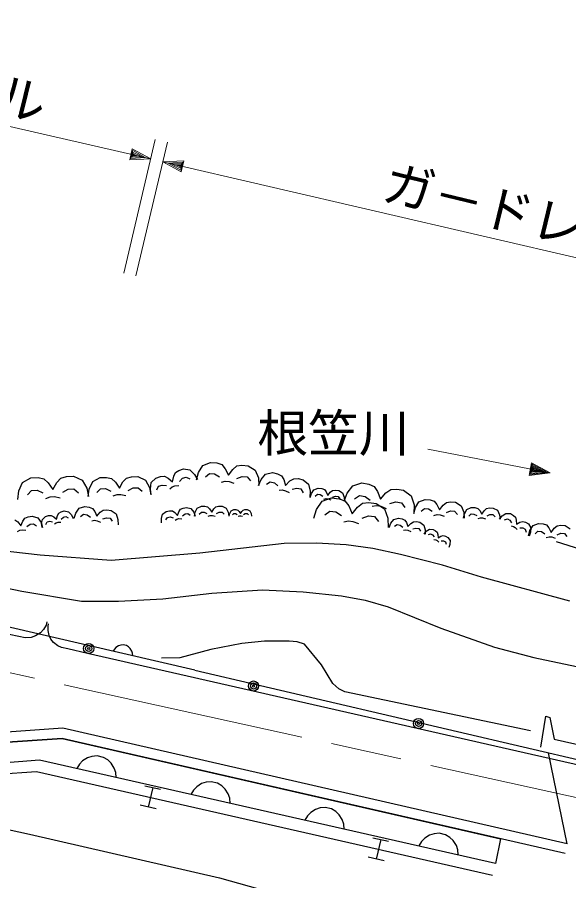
# Model space of a CAD drawing. Units: millimetres, scale not verified. Extents: x 40000 to 680000, y 20000 to 380000.
# Drawn here: x 104102 to 131294, y 271691 to 314249 of the extents above; entities that cross this region are included whole.
import ezdxf
from ezdxf.enums import TextEntityAlignment as Align

# ---------------------------------------------------------------- set-up
doc = ezdxf.new("R2010")
doc.units = ezdxf.units.MM
doc.header["$LTSCALE"] = 1000
doc.linetypes.add('CHAIN', pattern=[18.5, 12, -1.5, 3.5, -1.5])
for name, color, linetype, lineweight in [('S-BGD', 7, 'Continuous', 25), ('S-BMK', 2, 'CHAIN', 13), ('S-STR-HTXT', 7, 'Continuous', 13), ('S-STR-STR1', 1, 'Continuous', 25)]:
    doc.layers.add(name, color=color, linetype=linetype, lineweight=lineweight)
doc.styles.add('ＭＳ ゴシック', font='')
doc.styles.get('ＭＳ ゴシック').set_extended_font_data('MS Gothic')

msp = doc.modelspace()

# ---------------------------------------------------------------- linework, layer by layer
at = {"layer": 'S-BGD'}
for p, q in [((112074, 291915), (112301, 291990)), ((112301, 291990), (112619, 291945)), ((113032, 291810), (113251, 292160)), ((113251, 292160), (113637, 292310)), ((113637, 292310), (113945, 292283)), ((113945, 292283), (114186, 292199)), ((114186, 292199), (114354, 291999)), ((114354, 291999), (114511, 291677)), ((114511, 291677), (114724, 291966)), ((114724, 291966), (114926, 292133)), ((114926, 292133), (115178, 292172)), ((115178, 292172), (115486, 292144)), ((115486, 292144), (115839, 291927)), ((104368, 291325), (104779, 291549)), ((104779, 291549), (105128, 291563)), ((105128, 291563), (105410, 291505)), ((106046, 291322), (106247, 291538)), ((106247, 291538), (106524, 291618)), ((106524, 291618), (106873, 291632)), ((106873, 291632), (107300, 291441)), ((107827, 291364), (108193, 291559)), ((108193, 291559), (108502, 291569)), ((108502, 291569), (108751, 291515)), ((109313, 291347), (109493, 291537)), ((109493, 291537), (109739, 291605)), ((109739, 291605), (110048, 291614)), ((110048, 291614), (110425, 291441)), ((110710, 291314), (110937, 291539)), ((110937, 291539), (111165, 291614)), ((111165, 291614), (111362, 291630)), ((111362, 291630), (111543, 291539)), ((111543, 291539), (111755, 291359)), ((111755, 291359), (111816, 291630)), ((111816, 291630), (111907, 291810)), ((111907, 291810), (112074, 291915)), ((112255, 291524), (112437, 291584)), ((112437, 291584), (112619, 291494)), ((112619, 291945), (112846, 291720)), ((112846, 291720), (112982, 291464)), ((112937, 291449), (113032, 291810)), ((113385, 291594), (113587, 291760)), ((113587, 291760), (113833, 291738)), ((113833, 291738), (114069, 291594)), ((114931, 291516), (115189, 291616)), ((115189, 291616), (115435, 291594)), ((115435, 291594), (115604, 291394)), ((115839, 291927), (115990, 291544)), ((115990, 291544), (116018, 291171)), ((116121, 291462), (116344, 291727)), ((116344, 291727), (116683, 291806)), ((116683, 291806), (116935, 291747)), ((116935, 291747), (117126, 291649)), ((117126, 291649), (117241, 291464)), ((104175, 290901), (104368, 291325)), ((105410, 291505), (105627, 291305)), ((105627, 291305), (105851, 290968)), ((105851, 290968), (106046, 291322)), ((107300, 291441), (107526, 291034)), ((107653, 290991), (107827, 291364)), ((108751, 291515), (108942, 291336)), ((108942, 291336), (109137, 291035)), ((109137, 291035), (109313, 291347)), ((110425, 291441), (110621, 291079)), ((110665, 290998), (110710, 291314)), ((110983, 290953), (111074, 291134)), ((111074, 291134), (111255, 291194)), ((111255, 291194), (111468, 291164)), ((111619, 291013), (111740, 291104)), ((111740, 291104), (111877, 291149)), ((111877, 291149), (112074, 291164)), ((112104, 291374), (112255, 291524)), ((114169, 291338), (114360, 291382)), ((114360, 291382), (114545, 291366)), ((114545, 291366), (114786, 291282)), ((115999, 291173), (116121, 291462)), ((116388, 291240), (116575, 291355)), ((116575, 291355), (116778, 291308)), ((116778, 291308), (116956, 291160)), ((117241, 291464), (117333, 291178)), ((117333, 291178), (117544, 291393)), ((117544, 291393), (117732, 291507)), ((117732, 291507), (117946, 291510)), ((117946, 291510), (118198, 291451)), ((118198, 291451), (118465, 291230)), ((118465, 291230), (118545, 290893)), ((120362, 290788), (120641, 291162)), ((120641, 291162), (121090, 291295)), ((121090, 291295), (121434, 291235)), ((121434, 291235), (121697, 291119)), ((121697, 291119), (121867, 290878)), ((104122, 290483), (104175, 290901)), ((104603, 290710), (104804, 290926)), ((104804, 290926), (105083, 290937)), ((105083, 290937), (105368, 290810)), ((106345, 290848), (106619, 290998)), ((106619, 290998), (106898, 291009)), ((106898, 291009), (107116, 290810)), ((107526, 291034), (107613, 290621)), ((107602, 290621), (107653, 290991)), ((108029, 290818), (108209, 291007)), ((108209, 291007), (108457, 291015)), ((108457, 291015), (108708, 290899)), ((108839, 290658), (109023, 290724)), ((109023, 290724), (109208, 290730)), ((109208, 290730), (109457, 290676)), ((109574, 290925), (109817, 291055)), ((109817, 291055), (110065, 291062)), ((110065, 291062), (110256, 290884)), ((110621, 291079), (110694, 290712)), ((110710, 290713), (110665, 290998)), ((117009, 290936), (117172, 290951)), ((117172, 290951), (117324, 290915)), ((117324, 290915), (117514, 290818)), ((117663, 290995), (117889, 291047)), ((117889, 291047), (118091, 291000)), ((118091, 291000), (118206, 290814)), ((118545, 290893), (118524, 290581)), ((118550, 290575), (118607, 290772)), ((118607, 290772), (118730, 290961)), ((118730, 290961), (118944, 291039)), ((118798, 290649), (118910, 290738)), ((118910, 290738), (119045, 290724)), ((118944, 291039), (119112, 291021)), ((119045, 290724), (119172, 290642)), ((119112, 291021), (119244, 290973)), ((119244, 290973), (119334, 290861)), ((119334, 290861), (119416, 290683)), ((119416, 290683), (119536, 290839)), ((119536, 290839), (119648, 290928)), ((119648, 290928), (119787, 290947)), ((119787, 290947), (119956, 290928)), ((119956, 290928), (120147, 290805)), ((120147, 290805), (120225, 290593)), ((120221, 290391), (120362, 290788)), ((120738, 290512), (120981, 290680)), ((120981, 290680), (121256, 290632)), ((121867, 290878), (122013, 290501)), ((122013, 290501), (122280, 290806)), ((122280, 290806), (122523, 290975)), ((122523, 290975), (122810, 290995)), ((122810, 290995), (123154, 290935)), ((123154, 290935), (123531, 290658)), ((105519, 290538), (105725, 290616)), ((105725, 290616), (105935, 290624)), ((105935, 290624), (106217, 290566)), ((118861, 289990), (119135, 290398)), ((119135, 290398), (119603, 290562)), ((119225, 290501), (119330, 290523)), ((119330, 290523), (119431, 290512)), ((119431, 290512), (119562, 290463)), ((119603, 290562), (119969, 290517)), ((119645, 290590), (119787, 290642)), ((119787, 290642), (119922, 290627)), ((119922, 290627), (120012, 290515)), ((119969, 290517), (120253, 290408)), ((120225, 290593), (120237, 290389)), ((120253, 290408), (120445, 290162)), ((120885, 290108), (121132, 290298)), ((121132, 290298), (121435, 290335)), ((121256, 290632), (121507, 290448)), ((121435, 290335), (121801, 290289)), ((121801, 290289), (122213, 290017)), ((122471, 290280), (122770, 290369)), ((122770, 290369), (123045, 290321)), ((123045, 290321), (123216, 290080)), ((123531, 290658), (123665, 290213)), ((123731, 290084), (123908, 290365)), ((123908, 290365), (124221, 290485)), ((124221, 290485), (124469, 290462)), ((124469, 290462), (124663, 290394)), ((124663, 290394), (124798, 290232)), ((125096, 290204), (125259, 290338)), ((125259, 290338), (125463, 290369)), ((125463, 290369), (125711, 290346)), ((125711, 290346), (125995, 290170)), ((106149, 289805), (106262, 289871)), ((106262, 289871), (106415, 289916)), ((106415, 289916), (106626, 289878)), ((106626, 289878), (106772, 289723)), ((106985, 289814), (107155, 290053)), ((107155, 290053), (107436, 290143)), ((107436, 290143), (107653, 290110)), ((107653, 290110), (107820, 290041)), ((107820, 290041), (107930, 289892)), ((107930, 289892), (108027, 289657)), ((108027, 289657), (108191, 289853)), ((108191, 289853), (108341, 289962)), ((108341, 289962), (108521, 289979)), ((108521, 289979), (108738, 289946)), ((108738, 289946), (108979, 289778)), ((111270, 289755), (111450, 289894)), ((111450, 289894), (111616, 289927)), ((111616, 289927), (111756, 289920)), ((111756, 289920), (111876, 289841)), ((111876, 289841), (112009, 289695)), ((112009, 289695), (112075, 289880)), ((112075, 289880), (112155, 289999)), ((112155, 289999), (112282, 290059)), ((112282, 290059), (112448, 290092)), ((112448, 290092), (112668, 290032)), ((112668, 290032), (112807, 289854)), ((112807, 289854), (112881, 289662)), ((112841, 289655), (112874, 289856)), ((112874, 289856), (112976, 290058)), ((112976, 290058), (113180, 290159)), ((113078, 289756), (113180, 289856)), ((113180, 290159), (113350, 290159)), ((113180, 289856), (113316, 289856)), ((113316, 289856), (113451, 289789)), ((113350, 290159), (113485, 290126)), ((113485, 290126), (113587, 290025)), ((113587, 290025), (113689, 289856)), ((113689, 289856), (113791, 290025)), ((113791, 290025), (113892, 290126)), ((113892, 290126), (114028, 290159)), ((113926, 289789), (114062, 289856)), ((114028, 290159), (114198, 290159)), ((114062, 289856), (114198, 289856)), ((114198, 290159), (114401, 290058)), ((114198, 289856), (114300, 289756)), ((114401, 290058), (114503, 289856)), ((114503, 289856), (114537, 289655)), ((114579, 289785), (114645, 289916)), ((114645, 289916), (114777, 289981)), ((114777, 289981), (114886, 289981)), ((114886, 289981), (114974, 289959)), ((114974, 289959), (115040, 289894)), ((115040, 289894), (115106, 289785)), ((115106, 289785), (115172, 289894)), ((115172, 289894), (115238, 289959)), ((115238, 289959), (115326, 289981)), ((115326, 289981), (115435, 289981)), ((115435, 289981), (115567, 289916)), ((115567, 289916), (115633, 289785)), ((118732, 289563), (118861, 289990)), ((119273, 289717), (119520, 289908)), ((119520, 289908), (119813, 289871)), ((119813, 289871), (120088, 289690)), ((120445, 290162), (120619, 289771)), ((120619, 289771), (120885, 290108)), ((121597, 290151), (121815, 290183)), ((121815, 290183), (122022, 290147)), ((122022, 290147), (122285, 290031)), ((122213, 290017), (122378, 289553)), ((123654, 289793), (123731, 290084)), ((123665, 290213), (123661, 289791)), ((124015, 289908), (124178, 290042)), ((124178, 290042), (124377, 290023)), ((124377, 290023), (124567, 289906)), ((124798, 290232), (124924, 289972)), ((124924, 289972), (125096, 290204)), ((125262, 289841), (125470, 289921)), ((125470, 289921), (125669, 289902)), ((125669, 289902), (125804, 289741)), ((125995, 290170), (126116, 289860)), ((126116, 289860), (126138, 289560)), ((126154, 289775), (126267, 289986)), ((126267, 289986), (126486, 290088)), ((126486, 290088), (126665, 290083)), ((126665, 290083), (126808, 290043)), ((126808, 290043), (126913, 289934)), ((126913, 289934), (127016, 289753)), ((127016, 289753), (127128, 289928)), ((127128, 289928), (127239, 290032)), ((127239, 290032), (127384, 290064)), ((127384, 290064), (127563, 290059)), ((127563, 290059), (127776, 289947)), ((127776, 289947), (127878, 289730)), ((103978, 289479), (104122, 289376)), ((104279, 289190), (104370, 289415)), ((104370, 289415), (104475, 289558)), ((104475, 289558), (104634, 289625)), ((104634, 289625), (104841, 289657)), ((104841, 289657), (105109, 289573)), ((105109, 289573), (105273, 289347)), ((105302, 289294), (105339, 289503)), ((105339, 289503), (105496, 289648)), ((105496, 289648), (105649, 289692)), ((105577, 289374), (105700, 289410)), ((105649, 289692), (105781, 289698)), ((105700, 289410), (105840, 289385)), ((105781, 289698), (105900, 289633)), ((105900, 289633), (106037, 289508)), ((106037, 289508), (106084, 289687)), ((106084, 289687), (106149, 289805)), ((106269, 289510), (106374, 289606)), ((106374, 289606), (106497, 289642)), ((106497, 289642), (106615, 289578)), ((106772, 289723), (106857, 289549)), ((106902, 289563), (106985, 289814)), ((107226, 289646), (107376, 289755)), ((107376, 289755), (107550, 289729)), ((107550, 289729), (107710, 289617)), ((107771, 289431), (107907, 289455)), ((107907, 289455), (108038, 289435)), ((108038, 289435), (108205, 289366)), ((108318, 289525), (108505, 289585)), ((108505, 289585), (108679, 289559)), ((108679, 289559), (108789, 289410)), ((108979, 289778), (109069, 289500)), ((109069, 289500), (109073, 289235)), ((111210, 289537), (111270, 289755)), ((111217, 289332), (111210, 289537)), ((111430, 289478), (111510, 289596)), ((111510, 289596), (111643, 289623)), ((111643, 289623), (111789, 289583)), ((111882, 289464), (111975, 289517)), ((111975, 289517), (112075, 289537)), ((112075, 289537), (112215, 289530)), ((112255, 289676), (112375, 289768)), ((112375, 289768), (112508, 289794)), ((112508, 289794), (112628, 289715)), ((113519, 289655), (113621, 289688)), ((113621, 289688), (113723, 289688)), ((113723, 289688), (113859, 289655)), ((114557, 289655), (114579, 289785)), ((114711, 289720), (114777, 289785)), ((114777, 289785), (114864, 289785)), ((114864, 289785), (114952, 289742)), ((114996, 289655), (115062, 289676)), ((115062, 289676), (115128, 289676)), ((115128, 289676), (115216, 289655)), ((115260, 289742), (115347, 289785)), ((115347, 289785), (115435, 289785)), ((115435, 289785), (115501, 289720)), ((115633, 289785), (115655, 289655)), ((120198, 289381), (120427, 289426)), ((120427, 289426), (120647, 289399)), ((120647, 289399), (120931, 289290)), ((121114, 289563), (121426, 289672)), ((121426, 289672), (121719, 289635)), ((121719, 289635), (121911, 289390)), ((122378, 289553), (122397, 289108)), ((122519, 289306), (122665, 289496)), ((122665, 289496), (122897, 289561)), ((122897, 289561), (123073, 289528)), ((123073, 289528), (123208, 289467)), ((123208, 289467), (123294, 289342)), ((124647, 289700), (124801, 289735)), ((124801, 289735), (124950, 289721)), ((124950, 289721), (125144, 289653)), ((126112, 289563), (126154, 289775)), ((126367, 289663), (126477, 289767)), ((126477, 289767), (126621, 289763)), ((126621, 289763), (126763, 289688)), ((126831, 289544), (126939, 289577)), ((126939, 289577), (127047, 289574)), ((127047, 289574), (127190, 289534)), ((127265, 289675), (127411, 289743)), ((127411, 289743), (127555, 289739)), ((127555, 289739), (127660, 289629)), ((127875, 289516), (128007, 289674)), ((127878, 289730), (127908, 289516)), ((128007, 289674), (128197, 289798)), ((128132, 289486), (128271, 289522)), ((128197, 289798), (128424, 289784)), ((128271, 289522), (128388, 289455)), ((128388, 289455), (128472, 289329)), ((128424, 289784), (128571, 289700)), ((128571, 289700), (128671, 289603)), ((128671, 289603), (128708, 289465)), ((128708, 289465), (128711, 289269)), ((128884, 289363), (129023, 289400)), ((129023, 289400), (129158, 289362)), ((104122, 289376), (104279, 289190)), ((104229, 288972), (104353, 288991)), ((104353, 288991), (104526, 288976)), ((104582, 289154), (104735, 289262)), ((104735, 289262), (104900, 289288)), ((104900, 289288), (105044, 289184)), ((105273, 289347), (105354, 289107)), ((105325, 289102), (105302, 289294)), ((105512, 289256), (105577, 289374)), ((105938, 289281), (106021, 289338)), ((106021, 289338), (106113, 289365)), ((106113, 289365), (106244, 289371)), ((122444, 289102), (122519, 289306)), ((122711, 289161), (122837, 289246)), ((122837, 289246), (122978, 289220)), ((122978, 289220), (123106, 289123)), ((123150, 288970), (123262, 288985)), ((123262, 288985), (123368, 288965)), ((123294, 289342), (123366, 289147)), ((123366, 289147), (123506, 289302)), ((123506, 289302), (123632, 289387)), ((123600, 289030), (123755, 289074)), ((123632, 289387), (123780, 289396)), ((123755, 289074), (123896, 289047)), ((123780, 289396), (123956, 289363)), ((123896, 289047), (123982, 288923)), ((123956, 289363), (124148, 289218)), ((124148, 289218), (124214, 288988)), ((124214, 288988), (124209, 288771)), ((124266, 288912), (124421, 289017)), ((124421, 289017), (124608, 289009)), ((124608, 289009), (124730, 288942)), ((128462, 289178), (128567, 289157)), ((128567, 289157), (128655, 289106)), ((128655, 289106), (128756, 289009)), ((128711, 289269), (128884, 289363)), ((128882, 289092), (129034, 289083)), ((129034, 289083), (129151, 289015)), ((129151, 289015), (129188, 288877)), ((129158, 289362), (129305, 289277)), ((129305, 289277), (129430, 289088)), ((129379, 288945), (129533, 289194)), ((129430, 289088), (129415, 288863)), ((129533, 289194), (129807, 289302)), ((129807, 289302), (130026, 289284)), ((130026, 289284), (130197, 289226)), ((130197, 289226), (130317, 289084)), ((130317, 289084), (130430, 288856)), ((130430, 288856), (130579, 289062)), ((130579, 289062), (130722, 289181)), ((130722, 289181), (130901, 289210)), ((130901, 289210), (131119, 289191)), ((131119, 289191), (131371, 289039)), ((104112, 288911), (104229, 288972)), ((123368, 288965), (123503, 288904)), ((124160, 288780), (124266, 288912)), ((124372, 288759), (124486, 288791)), ((124486, 288791), (124584, 288737)), ((124584, 288737), (124654, 288635)), ((124730, 288942), (124814, 288864)), ((124814, 288864), (124847, 288751)), ((124847, 288751), (124852, 288589)), ((124852, 288589), (124994, 288670)), ((124994, 288670), (125108, 288702)), ((125108, 288702), (125219, 288673)), ((125219, 288673), (125341, 288605)), ((125341, 288605), (125447, 288452)), ((129313, 288688), (129379, 288945)), ((129415, 288863), (129342, 288671)), ((129631, 288793), (129773, 288912)), ((129773, 288912), (129948, 288897)), ((129948, 288897), (130116, 288795)), ((130188, 288614), (130323, 288647)), ((130323, 288647), (130455, 288636)), ((130455, 288636), (130626, 288577)), ((130728, 288744), (130911, 288816)), ((130911, 288816), (131086, 288801)), ((131086, 288801), (131206, 288660)), ((124649, 288511), (124736, 288495)), ((124736, 288495), (124809, 288454)), ((124809, 288454), (124893, 288376)), ((124996, 288446), (125121, 288441)), ((125121, 288441), (125219, 288387)), ((125219, 288387), (125251, 288274)), ((125439, 288266), (125382, 288107)), ((125447, 288452), (125439, 288266)), ((105759, 283718), (95553, 286065)), ((105560, 284445), (105527, 284290)), ((105623, 284231), (105650, 284347)), ((104181, 283723), (103205, 283928)), ((105241, 283905), (105004, 283753)), ((105399, 284074), (105241, 283905)), ((105527, 284290), (105399, 284074)), ((105618, 284029), (105623, 284231)), ((105681, 283771), (105618, 284029)), ((104494, 283657), (104181, 283723)), ((104784, 283677), (104494, 283657)), ((105004, 283753), (104784, 283677)), ((105762, 283590), (105681, 283771)), ((112857, 282062), (105759, 283718)), ((105891, 283439), (105762, 283590)), ((106097, 283270), (105891, 283439)), ((106283, 283187), (106097, 283270)), ((106594, 283117), (106283, 283187)), ((107567, 282895), (106594, 283117)), ((108889, 283110), (108823, 283004)), ((108970, 283193), (108889, 283110)), ((109090, 283267), (108970, 283193)), ((109201, 283302), (109090, 283267)), ((109327, 283313), (109201, 283302)), ((109482, 283277), (109327, 283313)), ((109589, 283211), (109482, 283277)), ((109673, 283131), (109589, 283211)), ((109747, 283011), (109673, 283131)), ((128737, 278083), (107567, 282895)), ((109783, 282902), (109747, 283011)), ((109794, 282777), (109783, 282902)), ((112857, 282062), (132811, 277414)), ((129915, 278280), (130158, 279798)), ((130158, 279798), (130367, 279729)), ((130367, 279729), (130575, 278660)), ((106352, 279203), (100631, 278822)), ((131218, 273514), (106352, 279203)), ((100594, 278324), (106312, 278704)), ((106312, 278704), (100594, 278324)), ((106312, 278704), (127931, 273758)), ((131125, 273027), (106312, 278704)), ((130575, 278660), (132106, 278315)), ((144834, 274389), (128737, 278083)), ((105196, 277632), (100468, 277251)), ((127687, 272548), (105196, 277632)), ((107327, 277597), (107166, 277430)), ((107566, 277746), (107327, 277597)), ((107787, 277818), (107566, 277746)), ((108038, 277842), (107787, 277818)), ((108350, 277772), (108038, 277842)), ((108566, 277642), (108350, 277772)), ((108734, 277482), (108566, 277642)), ((108884, 277245), (108734, 277482)), ((100498, 276752), (105050, 277082)), ((105050, 277082), (127530, 271962)), ((107166, 277430), (107035, 277216)), ((108956, 277026), (108884, 277245)), ((108981, 276776), (108956, 277026)), ((110392, 276373), (111171, 276196)), ((110782, 276284), (110558, 275319)), ((112950, 276326), (112788, 276159)), ((113189, 276475), (112950, 276326)), ((113410, 276547), (113189, 276475)), ((113661, 276571), (113410, 276547)), ((113972, 276501), (113661, 276571)), ((114188, 276371), (113972, 276501)), ((114356, 276211), (114188, 276371)), ((114506, 275974), (114356, 276211)), ((112788, 276159), (112657, 275945)), ((114579, 275754), (114506, 275974)), ((110947, 275231), (110169, 275408)), ((114604, 275505), (114579, 275754)), ((118572, 275055), (118411, 274888)), ((118811, 275204), (118572, 275055)), ((119032, 275276), (118811, 275204)), ((119284, 275300), (119032, 275276)), ((119595, 275230), (119284, 275300)), ((119811, 275100), (119595, 275230)), ((119979, 274940), (119811, 275100)), ((120129, 274703), (119979, 274940)), ((118411, 274888), (118280, 274674)), ((120202, 274483), (120129, 274703)), ((120226, 274234), (120202, 274483)), ((121632, 273813), (122411, 273636)), ((122021, 273724), (121798, 272759)), ((124195, 273784), (124034, 273617)), ((124434, 273933), (124195, 273784)), ((124655, 274005), (124434, 273933)), ((124906, 274029), (124655, 274005)), ((125218, 273959), (124906, 274029)), ((125434, 273829), (125218, 273959)), ((125602, 273669), (125434, 273829)), ((125752, 273432), (125602, 273669)), ((127931, 273758), (127687, 272548)), ((124034, 273617), (123903, 273403)), ((125824, 273212), (125752, 273432)), ((122187, 272671), (121409, 272848)), ((125849, 272963), (125824, 273212))]:
    msp.add_line(p, q, dxfattribs=at)
for points in [[(131355, 285462), (126990, 286654), (125072, 287242), (123003, 287768), (121637, 288064), (120321, 288249), (118860, 288325), (117262, 288304), (113105, 287840), (108727, 287467), (105226, 287744), (101739, 288137)], [(130677, 288412), (132770, 287758), (135084, 287145), (144409, 285053), (147328, 284396), (150224, 283635), (151975, 283098), (154069, 282579), (157759, 282110), (161645, 281728), (165447, 281944)], [(101614, 286528), (104326, 285970), (107269, 285475), (109089, 285474), (111281, 285584), (113702, 285859), (116199, 286029), (118195, 285935), (120086, 285738), (121261, 285516), (122392, 285184), (124987, 284146), (127635, 283200), (129566, 282695), (131673, 282256)], [(72294, 284272), (73120, 283407), (74049, 282590), (75206, 281815), (76405, 281135), (78163, 280192), (79981, 279334), (81652, 278677), (83302, 278137), (85038, 277676), (86977, 277277), (96491, 275686), (100545, 274895), (104699, 273979), (114073, 271841), (117529, 270864), (121165, 269948), (130341, 267917), (139636, 265906), (142028, 265541), (144805, 265232), (153502, 264421)], [(129405, 279071), (120246, 281002), (119954, 281149), (119663, 281418), (119098, 282324), (118271, 283350), (117910, 283473), (117502, 283497), (116301, 283505), (115179, 283377), (113639, 283095), (112117, 282671), (111219, 282660)]]:
    msp.add_lwpolyline(points, dxfattribs=at)
for centre, major_axis in [((107623, 283137), (250, 0)), ((107623, 283137), (150, 0)), ((107623, 283137), (49.9, 0)), ((115755, 281288), (250, 0)), ((115755, 281288), (150, 0)), ((115755, 281288), (49.9, 0)), ((123888, 279439), (250, 0)), ((123888, 279439), (150, 0)), ((123888, 279439), (49.9, 0))]:
    msp.add_ellipse(centre, major_axis=major_axis, ratio=0.991891, dxfattribs=at)
at = {"layer": 'S-BMK'}
msp.add_line((70287, 289317), (157672, 270059), dxfattribs=at)
at = {"layer": 'S-STR-HTXT'}
for p, q in [((81146, 314076), (110682, 307268)), ((110908, 308232), (109364, 301642)), ((109647, 307222), (109773, 307762)), ((109773, 307762), (110682, 307268)), ((109953, 301506), (111506, 308093)), ((109703, 307290), (109794, 307676)), ((110410, 307331), (109703, 307290)), ((109760, 307358), (109815, 307590)), ((110254, 307366), (109760, 307358)), ((109794, 307676), (110410, 307331)), ((109815, 307590), (110254, 307366)), ((109817, 307427), (109835, 307504)), ((110021, 307420), (109817, 307427)), ((109835, 307504), (110021, 307420)), ((110682, 307268), (109647, 307222)), ((111279, 307129), (112314, 307174)), ((111279, 307129), (145049, 299296)), ((112187, 306634), (111279, 307129)), ((111551, 307066), (112257, 307106)), ((112166, 306720), (111551, 307066)), ((111706, 307030), (112200, 307038)), ((112146, 306806), (111706, 307030)), ((111940, 306976), (112143, 306970)), ((112125, 306892), (111940, 306976)), ((112143, 306970), (112125, 306892)), ((112200, 307038), (112146, 306806)), ((112257, 307106), (112166, 306720)), ((112314, 307174), (112187, 306634)), ((124349, 292967), (130378, 291788)), ((129460, 292290), (129337, 291669)), ((129488, 292224), (129387, 291719)), ((129515, 292159), (129438, 291770)), ((130378, 291788), (129460, 292290)), ((130260, 291811), (129488, 292224)), ((129543, 292093), (129489, 291821)), ((130143, 291834), (129515, 292159)), ((129570, 292027), (129540, 291871)), ((130025, 291857), (129543, 292093)), ((129908, 291880), (129570, 292027)), ((129598, 291961), (129590, 291922)), ((129751, 291911), (129598, 291961)), ((129337, 291669), (130378, 291788)), ((129387, 291719), (130260, 291811)), ((129438, 291770), (130143, 291834)), ((129489, 291821), (130025, 291857)), ((129540, 291871), (129908, 291880)), ((129590, 291922), (129751, 291911))]:
    msp.add_line(p, q, dxfattribs=at)
at = {"layer": 'S-STR-STR1'}
msp.add_line((131218, 273514), (130296, 278000), dxfattribs=at)

# ---------------------------------------------------------------- texts
at = {"layer": 'S-STR-HTXT', "style": 'ＭＳ ゴシック'}
for rotation, p in [(346.208, (90576, 312068)), (346.407, (121880, 304744))]:
    msp.add_text('ガ－ドレール', height=1833, rotation=rotation, dxfattribs=at).set_placement(p, align=Align.BOTTOM_LEFT)
msp.add_text('根笠川', height=1833, dxfattribs=at).set_placement((115943, 292293), align=Align.BOTTOM_LEFT)

doc.saveas('drawing.dxf')
